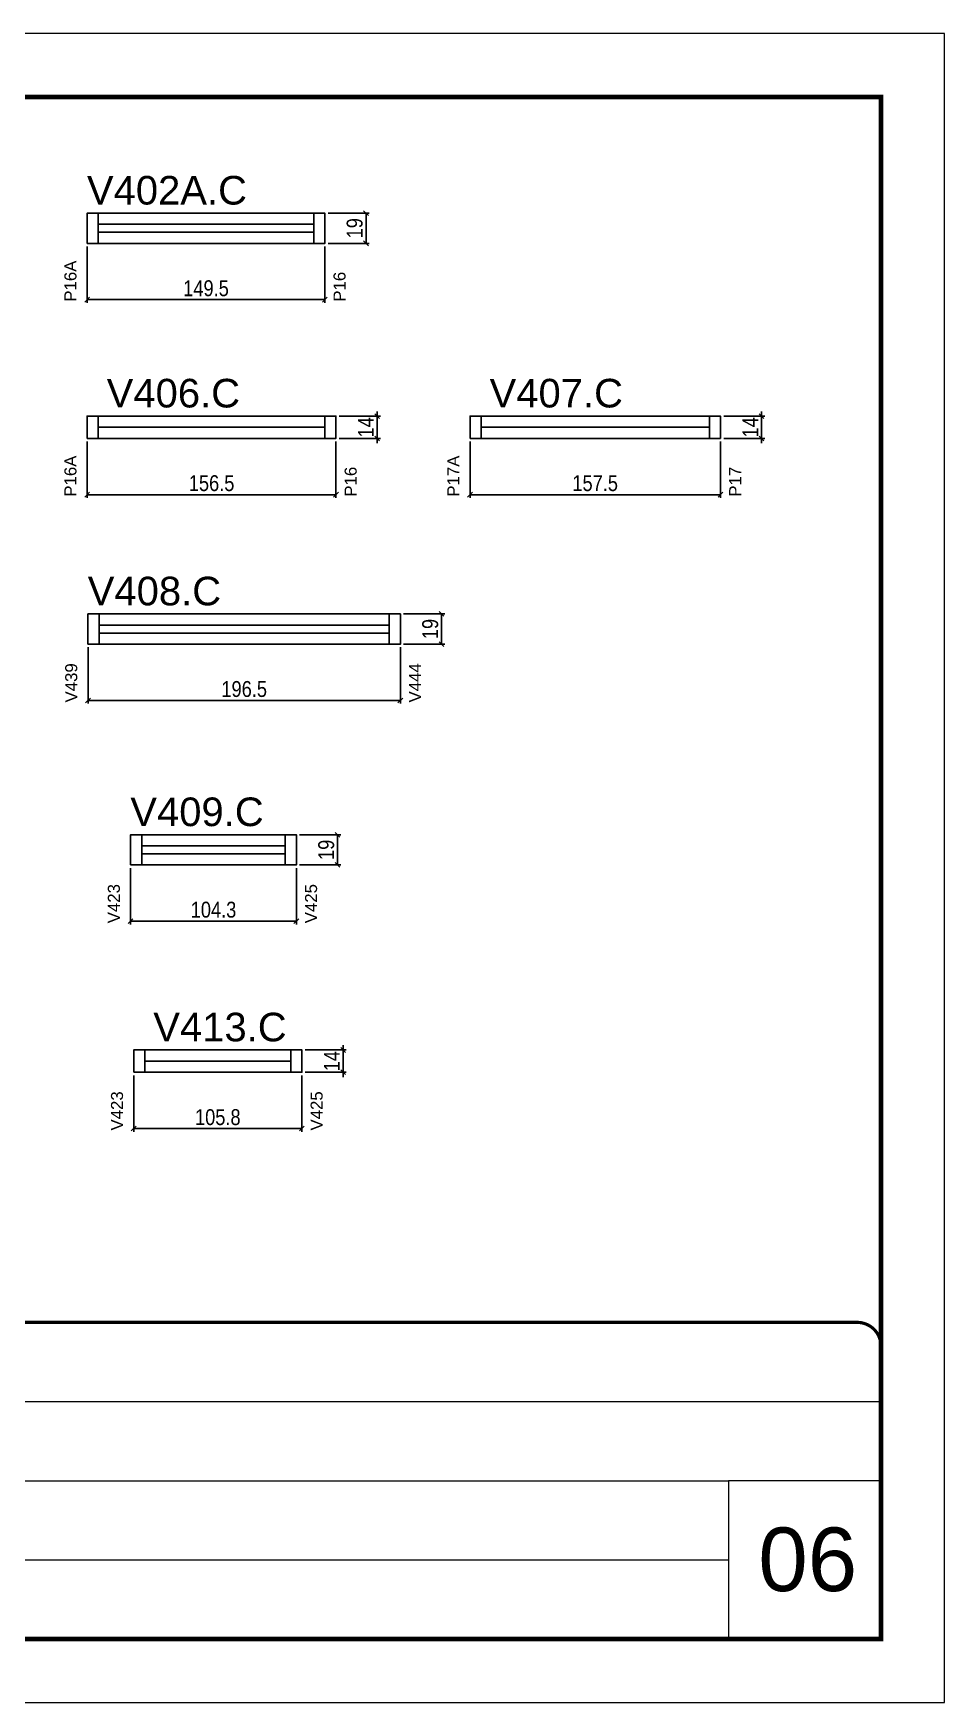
# Model space of a CAD drawing. Extents: x -3394 to 16474, y 3662 to 14397.
# Drawn here: x 6769 to 7342, y 12198 to 13248 of the extents above; entities that cross this region are included whole.
import ezdxf

# ---------------------------------------------------------------- set-up
doc = ezdxf.new("R2010")
doc.units = 0
doc.linetypes.add('CONTINUO', pattern=[0])
doc.linetypes.add('DASHED', pattern=[0.75, 0.5, -0.25])
doc.layers.get('0').update_dxf_attribs({"linetype": 'CONTINUOUS'})
doc.layers.get('Defpoints').update_dxf_attribs({"linetype": 'CONTINUOUS'})
for name, color, linetype, lineweight in [('CARIMBO', 255, 'CONTINUOUS', 9), ('Folhas', 255, 'CONTINUOUS', 9), ('SARRAFO DE PRESSAO', 251, 'DASHED', 9)]:
    doc.layers.add(name, color=color, linetype=linetype, lineweight=lineweight)
for name, color, linetype in [('COTA', 241, 'CONTINUOUS'), ('NOMENCLATURA', 7, 'CONTINUOUS'), ('Painéis', 200, 'CONTINUOUS'), ('SARR_2.2x7', 40, 'CONTINUOUS'), ('SARR_EDITAR', 141, 'CONTINUOUS')]:
    doc.layers.add(name, color=color, linetype=linetype)
doc.styles.add('ARIAL', font='arial.ttf')
doc.styles.add('COTA TECNICA', font='techl___.ttf', dxfattribs={"height": 10})
doc.dimstyles.new('PAINEL', dxfattribs={"dimtxt": 10, "dimasz": 3, "dimexe": 3, "dimexo": 3, "dimgap": 3, "dimtad": 1, "dimdec": 1, "dimzin": 12, "dimdsep": 46, "dimtxsty": 'COTA TECNICA', "dimblk1": 'OBLIQUE', "dimblk2": 'OBLIQUE', "dimsah": 1, "dimcen": 0.9, "dimclrd": 4, "dimclre": 4, "dimclrt": 240, "dimadec": 1, "dimazin": 3, "dimtfac": 1, "dimtdec": 1, "dimtmove": 0, "dimatfit": 3, "dimfxl": 1, "dimtolj": 1, "dimtzin": 12, "dimarcsym": 0})

# ---------------------------------------------------------------- blocks, each defined once
blk = doc.blocks.new('9999999999')
at = {"color": 30, "linetype": 'CONTINUO'}
for p, q in [((98564.6, 34379.6), (99584, 34379.6)), ((98564.6, 34329.8), (99488, 34329.8)), ((99584, 34329.8), (99488, 34329.8)), ((99488, 34329.8), (99488, 34230.2)), ((98564.6, 34280), (99488, 34280))]:
    blk.add_line(p, q, dxfattribs=at)
at = {"color": 30, "linetype": 'CONTINUO', "const_width": 2}
blk.add_lwpolyline([(99584, 34230.2), (99584, 34414.4, 0.414214), (99569, 34429.4), (98229, 34429.4, 0.414214), (98214, 34414.4), (98214, 34245.2, 0.414214), (98229, 34230.2), (99584, 34230.2)], format="xyb", dxfattribs=at)
at = {"layer": 'Folhas'}
blk.add_lwpolyline([(98139, 34190.2), (99624, 34190.2), (99624, 35240.2), (98139, 35240.2)], close=True, dxfattribs=at)
at = {"layer": 'Folhas', "color": 30, "const_width": 3}
blk.add_lwpolyline([(98214, 34230.2), (99584, 34230.2), (99584, 35200.2), (98214, 35200.2)], close=True, dxfattribs=at)
blk = doc.blocks.new('_Oblique')
at = {"color": 0, "linetype": 'ByBlock', "lineweight": -2}
blk.add_line((-0.5, -0.5), (0.5, 0.5), dxfattribs=at)
blk = doc.blocks.new('*D49')
at = {"layer": 'COTA', "color": 4, "linetype": 'Continuous', "lineweight": -2, "transparency": 16777216}
for p, q in [((6985.4, 13007.2), (6985.4, 13010.2)), ((6961.5, 13007.2), (6987.4, 13007.2)), ((6985.4, 13007.2), (6985.4, 12993.2)), ((6961.5, 12993.2), (6987.4, 12993.2)), ((6985.4, 12993.2), (6985.4, 12990.2))]:
    blk.add_line(p, q, dxfattribs=at)
at = {"layer": 'Defpoints', "color": 0, "linetype": 'Continuous', "transparency": 16777216}
for p in [(6959.5, 13007.2), (6959.5, 12993.2), (6985.4, 12993.2)]:
    blk.add_point(p, dxfattribs=at)
at = {"layer": 'COTA', "color": 4, "linetype": 'Continuous', "lineweight": -2, "transparency": 16777216, "xscale": 3, "yscale": 3, "zscale": 3}
for p, rotation in [((6985.4, 13007.2), 270), ((6985.4, 12993.2), 90)]:
    blk.add_blockref('_Oblique', p, dxfattribs=dict(at, rotation=rotation))
at = {"layer": 'COTA', "color": 240, "linetype": 'Continuous', "transparency": 16777216, "insert": (6978.3, 13000.2), "char_height": 10, "attachment_point": 5, "rotation": 90, "style": 'COTA TECNICA'}
blk.add_mtext('\\A1;14', dxfattribs=at)
blk = doc.blocks.new('*D50')
at = {"layer": 'COTA', "color": 4, "linetype": 'Continuous', "lineweight": -2, "transparency": 16777216}
for p, q in [((6803, 12991.2), (6803, 12955.8)), ((6959.5, 12991.2), (6959.5, 12955.8)), ((6959.5, 12957.8), (6803, 12957.8))]:
    blk.add_line(p, q, dxfattribs=at)
at = {"layer": 'Defpoints', "color": 0, "linetype": 'Continuous', "transparency": 16777216}
for p in [(6803, 12993.2), (6959.5, 12993.2), (6803, 12957.8)]:
    blk.add_point(p, dxfattribs=at)
at = {"layer": 'COTA', "color": 4, "linetype": 'Continuous', "lineweight": -2, "transparency": 16777216, "xscale": 3, "yscale": 3, "zscale": 3, "rotation": 180}
blk.add_blockref('_Oblique', (6803, 12957.8), dxfattribs=at)
at = {"layer": 'COTA', "color": 4, "linetype": 'Continuous', "lineweight": -2, "transparency": 16777216, "xscale": 3, "yscale": 3, "zscale": 3}
blk.add_blockref('_Oblique', (6959.5, 12957.8), dxfattribs=at)
at = {"layer": 'COTA', "color": 240, "linetype": 'Continuous', "transparency": 16777216, "insert": (6881.3, 12965), "char_height": 10, "attachment_point": 5, "style": 'COTA TECNICA'}
blk.add_mtext('\\A1;156.5', dxfattribs=at)
blk = doc.blocks.new('*D51')
at = {"layer": 'COTA', "color": 4, "linetype": 'Continuous', "lineweight": -2, "transparency": 16777216}
for p, q in [((7227.1, 13007.2), (7227.1, 13010.2)), ((7203.3, 13007.2), (7229.1, 13007.2)), ((7227.1, 13007.2), (7227.1, 12993.2)), ((7203.3, 12993.2), (7229.1, 12993.2)), ((7227.1, 12993.2), (7227.1, 12990.2))]:
    blk.add_line(p, q, dxfattribs=at)
at = {"layer": 'Defpoints', "color": 0, "linetype": 'Continuous', "transparency": 16777216}
for p in [(7201.3, 13007.2), (7201.3, 12993.2), (7227.1, 12993.2)]:
    blk.add_point(p, dxfattribs=at)
at = {"layer": 'COTA', "color": 4, "linetype": 'Continuous', "lineweight": -2, "transparency": 16777216, "xscale": 3, "yscale": 3, "zscale": 3}
for p, rotation in [((7227.1, 13007.2), 270), ((7227.1, 12993.2), 90)]:
    blk.add_blockref('_Oblique', p, dxfattribs=dict(at, rotation=rotation))
at = {"layer": 'COTA', "color": 240, "linetype": 'Continuous', "transparency": 16777216, "insert": (7220.1, 13000.2), "char_height": 10, "attachment_point": 5, "rotation": 90, "style": 'COTA TECNICA'}
blk.add_mtext('\\A1;14', dxfattribs=at)
blk = doc.blocks.new('*D52')
at = {"layer": 'COTA', "color": 4, "linetype": 'Continuous', "lineweight": -2, "transparency": 16777216}
for p, q in [((7043.8, 12991.2), (7043.8, 12955.8)), ((7201.3, 12991.2), (7201.3, 12955.8)), ((7201.3, 12957.8), (7043.8, 12957.8))]:
    blk.add_line(p, q, dxfattribs=at)
at = {"layer": 'Defpoints', "color": 0, "linetype": 'Continuous', "transparency": 16777216}
for p in [(7043.8, 12993.2), (7201.3, 12993.2), (7043.8, 12957.8)]:
    blk.add_point(p, dxfattribs=at)
at = {"layer": 'COTA', "color": 4, "linetype": 'Continuous', "lineweight": -2, "transparency": 16777216, "xscale": 3, "yscale": 3, "zscale": 3, "rotation": 180}
blk.add_blockref('_Oblique', (7043.8, 12957.8), dxfattribs=at)
at = {"layer": 'COTA', "color": 4, "linetype": 'Continuous', "lineweight": -2, "transparency": 16777216, "xscale": 3, "yscale": 3, "zscale": 3}
blk.add_blockref('_Oblique', (7201.3, 12957.8), dxfattribs=at)
at = {"layer": 'COTA', "color": 240, "linetype": 'Continuous', "transparency": 16777216, "insert": (7122.5, 12965), "char_height": 10, "attachment_point": 5, "style": 'COTA TECNICA'}
blk.add_mtext('\\A1;157.5', dxfattribs=at)
blk = doc.blocks.new('*D53')
at = {"layer": 'COTA', "color": 4, "linetype": 'Continuous', "lineweight": -2, "transparency": 16777216}
for p, q in [((7002, 12882.8), (7027.9, 12882.8)), ((7025.9, 12882.8), (7025.9, 12863.8)), ((7002, 12863.8), (7027.9, 12863.8))]:
    blk.add_line(p, q, dxfattribs=at)
at = {"layer": 'Defpoints', "color": 0, "linetype": 'Continuous', "transparency": 16777216}
for p in [(7000, 12882.8), (7000, 12863.8), (7025.9, 12863.8)]:
    blk.add_point(p, dxfattribs=at)
at = {"layer": 'COTA', "color": 4, "linetype": 'Continuous', "lineweight": -2, "transparency": 16777216, "xscale": 3, "yscale": 3, "zscale": 3}
for p, rotation in [((7025.9, 12882.8), 90), ((7025.9, 12863.8), 270)]:
    blk.add_blockref('_Oblique', p, dxfattribs=dict(at, rotation=rotation))
at = {"layer": 'COTA', "color": 240, "linetype": 'Continuous', "transparency": 16777216, "insert": (7018.8, 12873.3), "char_height": 10, "attachment_point": 5, "rotation": 90, "style": 'COTA TECNICA'}
blk.add_mtext('\\A1;19', dxfattribs=at)
blk = doc.blocks.new('*D54')
at = {"layer": 'COTA', "color": 4, "linetype": 'Continuous', "lineweight": -2, "transparency": 16777216}
for p, q in [((6803.6, 12861.8), (6803.6, 12826.4)), ((7000, 12861.8), (7000, 12826.4)), ((7000, 12828.4), (6803.6, 12828.4))]:
    blk.add_line(p, q, dxfattribs=at)
at = {"layer": 'Defpoints', "color": 0, "linetype": 'Continuous', "transparency": 16777216}
for p in [(6803.6, 12863.8), (7000, 12863.8), (6803.6, 12828.4)]:
    blk.add_point(p, dxfattribs=at)
at = {"layer": 'COTA', "color": 4, "linetype": 'Continuous', "lineweight": -2, "transparency": 16777216, "xscale": 3, "yscale": 3, "zscale": 3, "rotation": 180}
blk.add_blockref('_Oblique', (6803.6, 12828.4), dxfattribs=at)
at = {"layer": 'COTA', "color": 4, "linetype": 'Continuous', "lineweight": -2, "transparency": 16777216, "xscale": 3, "yscale": 3, "zscale": 3}
blk.add_blockref('_Oblique', (7000, 12828.4), dxfattribs=at)
at = {"layer": 'COTA', "color": 240, "linetype": 'Continuous', "transparency": 16777216, "insert": (6901.8, 12835.5), "char_height": 10, "attachment_point": 5, "style": 'COTA TECNICA'}
blk.add_mtext('\\A1;196.5', dxfattribs=at)
blk = doc.blocks.new('*D55')
at = {"layer": 'COTA', "color": 4, "linetype": 'Continuous', "lineweight": -2, "transparency": 16777216}
for p, q in [((6936.6, 12743.9), (6962.5, 12743.9)), ((6960.5, 12743.9), (6960.5, 12724.9)), ((6936.6, 12724.9), (6962.5, 12724.9))]:
    blk.add_line(p, q, dxfattribs=at)
at = {"layer": 'Defpoints', "color": 0, "linetype": 'Continuous', "transparency": 16777216}
for p in [(6934.6, 12743.9), (6934.6, 12724.9), (6960.5, 12724.9)]:
    blk.add_point(p, dxfattribs=at)
at = {"layer": 'COTA', "color": 4, "linetype": 'Continuous', "lineweight": -2, "transparency": 16777216, "xscale": 3, "yscale": 3, "zscale": 3}
for p, rotation in [((6960.5, 12743.9), 90), ((6960.5, 12724.9), 270)]:
    blk.add_blockref('_Oblique', p, dxfattribs=dict(at, rotation=rotation))
at = {"layer": 'COTA', "color": 240, "linetype": 'Continuous', "transparency": 16777216, "insert": (6953.4, 12734.4), "char_height": 10, "attachment_point": 5, "rotation": 90, "style": 'COTA TECNICA'}
blk.add_mtext('\\A1;19', dxfattribs=at)
blk = doc.blocks.new('*D56')
at = {"layer": 'COTA', "color": 4, "linetype": 'Continuous', "lineweight": -2, "transparency": 16777216}
for p, q in [((6830.3, 12722.9), (6830.3, 12687.5)), ((6934.6, 12722.9), (6934.6, 12687.5)), ((6934.6, 12689.5), (6830.3, 12689.5))]:
    blk.add_line(p, q, dxfattribs=at)
at = {"layer": 'Defpoints', "color": 0, "linetype": 'Continuous', "transparency": 16777216}
for p in [(6830.3, 12724.9), (6934.6, 12724.9), (6830.3, 12689.5)]:
    blk.add_point(p, dxfattribs=at)
at = {"layer": 'COTA', "color": 4, "linetype": 'Continuous', "lineweight": -2, "transparency": 16777216, "xscale": 3, "yscale": 3, "zscale": 3, "rotation": 180}
blk.add_blockref('_Oblique', (6830.3, 12689.5), dxfattribs=at)
at = {"layer": 'COTA', "color": 4, "linetype": 'Continuous', "lineweight": -2, "transparency": 16777216, "xscale": 3, "yscale": 3, "zscale": 3}
blk.add_blockref('_Oblique', (6934.6, 12689.5), dxfattribs=at)
at = {"layer": 'COTA', "color": 240, "linetype": 'Continuous', "transparency": 16777216, "insert": (6882.5, 12696.7), "char_height": 10, "attachment_point": 5, "style": 'COTA TECNICA'}
blk.add_mtext('\\A1;104.3', dxfattribs=at)
blk = doc.blocks.new('*D74')
at = {"layer": 'COTA', "color": 4, "linetype": 'Continuous', "lineweight": -2, "transparency": 16777216}
for p, q in [((6964, 12608.5), (6964, 12611.5)), ((6940.1, 12608.5), (6966, 12608.5)), ((6964, 12608.5), (6964, 12594.5)), ((6940.1, 12594.5), (6966, 12594.5)), ((6964, 12594.5), (6964, 12591.5))]:
    blk.add_line(p, q, dxfattribs=at)
at = {"layer": 'Defpoints', "color": 0, "linetype": 'Continuous', "transparency": 16777216}
for p in [(6938.1, 12608.5), (6938.1, 12594.5), (6964, 12594.5)]:
    blk.add_point(p, dxfattribs=at)
at = {"layer": 'COTA', "color": 4, "linetype": 'Continuous', "lineweight": -2, "transparency": 16777216, "xscale": 3, "yscale": 3, "zscale": 3}
for p, rotation in [((6964, 12608.5), 270), ((6964, 12594.5), 90)]:
    blk.add_blockref('_Oblique', p, dxfattribs=dict(at, rotation=rotation))
at = {"layer": 'COTA', "color": 240, "linetype": 'Continuous', "transparency": 16777216, "insert": (6956.9, 12601.5), "char_height": 10, "attachment_point": 5, "rotation": 90, "style": 'COTA TECNICA'}
blk.add_mtext('\\A1;14', dxfattribs=at)
blk = doc.blocks.new('*D75')
at = {"layer": 'COTA', "color": 4, "linetype": 'Continuous', "lineweight": -2, "transparency": 16777216}
for p, q in [((6832.3, 12592.5), (6832.3, 12557.1)), ((6938.1, 12592.5), (6938.1, 12557.1)), ((6938.1, 12559.1), (6832.3, 12559.1))]:
    blk.add_line(p, q, dxfattribs=at)
at = {"layer": 'Defpoints', "color": 0, "linetype": 'Continuous', "transparency": 16777216}
for p in [(6832.3, 12594.5), (6938.1, 12594.5), (6832.3, 12559.1)]:
    blk.add_point(p, dxfattribs=at)
at = {"layer": 'COTA', "color": 4, "linetype": 'Continuous', "lineweight": -2, "transparency": 16777216, "xscale": 3, "yscale": 3, "zscale": 3, "rotation": 180}
blk.add_blockref('_Oblique', (6832.3, 12559.1), dxfattribs=at)
at = {"layer": 'COTA', "color": 4, "linetype": 'Continuous', "lineweight": -2, "transparency": 16777216, "xscale": 3, "yscale": 3, "zscale": 3}
blk.add_blockref('_Oblique', (6938.1, 12559.1), dxfattribs=at)
at = {"layer": 'COTA', "color": 240, "linetype": 'Continuous', "transparency": 16777216, "insert": (6885.2, 12566.2), "char_height": 10, "attachment_point": 5, "style": 'COTA TECNICA'}
blk.add_mtext('\\A1;105.8', dxfattribs=at)
blk = doc.blocks.new('*D295')
at = {"layer": 'COTA', "color": 4, "linetype": 'Continuous', "lineweight": -2, "transparency": 16777216}
for p, q in [((6954.5, 13134.9), (6980.4, 13134.9)), ((6978.4, 13134.9), (6978.4, 13115.9)), ((6954.5, 13115.9), (6980.4, 13115.9))]:
    blk.add_line(p, q, dxfattribs=at)
at = {"layer": 'Defpoints', "color": 0, "linetype": 'Continuous', "transparency": 16777216}
for p in [(6952.5, 13134.9), (6952.5, 13115.9), (6978.4, 13115.9)]:
    blk.add_point(p, dxfattribs=at)
at = {"layer": 'COTA', "color": 4, "linetype": 'Continuous', "lineweight": -2, "transparency": 16777216, "xscale": 3, "yscale": 3, "zscale": 3}
for p, rotation in [((6978.4, 13134.9), 90), ((6978.4, 13115.9), 270)]:
    blk.add_blockref('_Oblique', p, dxfattribs=dict(at, rotation=rotation))
at = {"layer": 'COTA', "color": 240, "linetype": 'Continuous', "transparency": 16777216, "insert": (6971.3, 13125.4), "char_height": 10, "attachment_point": 5, "rotation": 90, "style": 'COTA TECNICA'}
blk.add_mtext('\\A1;19', dxfattribs=at)
blk = doc.blocks.new('*D296')
at = {"layer": 'COTA', "color": 4, "linetype": 'Continuous', "lineweight": -2, "transparency": 16777216}
for p, q in [((6803, 13113.9), (6803, 13078.5)), ((6952.5, 13113.9), (6952.5, 13078.5)), ((6952.5, 13080.5), (6803, 13080.5))]:
    blk.add_line(p, q, dxfattribs=at)
at = {"layer": 'Defpoints', "color": 0, "linetype": 'Continuous', "transparency": 16777216}
for p in [(6803, 13115.9), (6952.5, 13115.9), (6803, 13080.5)]:
    blk.add_point(p, dxfattribs=at)
at = {"layer": 'COTA', "color": 4, "linetype": 'Continuous', "lineweight": -2, "transparency": 16777216, "xscale": 3, "yscale": 3, "zscale": 3, "rotation": 180}
blk.add_blockref('_Oblique', (6803, 13080.5), dxfattribs=at)
at = {"layer": 'COTA', "color": 4, "linetype": 'Continuous', "lineweight": -2, "transparency": 16777216, "xscale": 3, "yscale": 3, "zscale": 3}
blk.add_blockref('_Oblique', (6952.5, 13080.5), dxfattribs=at)
at = {"layer": 'COTA', "color": 240, "linetype": 'Continuous', "transparency": 16777216, "insert": (6877.8, 13087.6), "char_height": 10, "attachment_point": 5, "style": 'COTA TECNICA'}
blk.add_mtext('\\A1;149.5', dxfattribs=at)

msp = doc.modelspace()

# ---------------------------------------------------------------- linework, layer by layer
at = {"layer": 'Painéis', "linetype": 'Continuous'}
for points in [[(6803.05, 13115.87), (6952.51, 13115.87), (6952.51, 13134.87), (6803.05, 13134.87)], [(6803.04, 12993.22), (6959.51, 12993.22), (6959.51, 13007.22), (6803.04, 13007.22)], [(7043.81, 12993.22), (7201.28, 12993.22), (7201.28, 13007.22), (7043.81, 13007.22)], [(6803.56, 12863.76), (7000.02, 12863.76), (7000.02, 12882.76), (6803.56, 12882.76)], [(6830.34, 12724.88), (6934.61, 12724.88), (6934.61, 12743.88), (6830.34, 12743.88)], [(6832.34, 12594.5), (6938.1, 12594.5), (6938.1, 12608.5), (6832.34, 12608.5)]]:
    msp.add_lwpolyline(points, close=True, dxfattribs=at)
at = {"layer": 'SARR_2.2x7', "ltscale": 25}
for p, q in [((6810.05, 13134.87), (6810.05, 13115.87)), ((6945.51, 13127.87), (6810.05, 13127.87)), ((6945.51, 13115.87), (6945.51, 13134.87)), ((6810.05, 13122.87), (6945.51, 13122.87)), ((6810.04, 13007.22), (6810.04, 12993.22)), ((6952.51, 12993.22), (6952.51, 13007.22)), ((7050.81, 13007.22), (7050.81, 12993.22)), ((7194.28, 12993.22), (7194.28, 13007.22)), ((6810.56, 12882.76), (6810.56, 12863.76)), ((6993.02, 12875.76), (6810.56, 12875.76)), ((6993.02, 12863.76), (6993.02, 12882.76)), ((6810.56, 12870.76), (6993.02, 12870.76)), ((6837.34, 12743.88), (6837.34, 12724.88)), ((6927.61, 12736.88), (6837.34, 12736.88)), ((6927.61, 12724.88), (6927.61, 12743.88)), ((6837.34, 12731.88), (6927.61, 12731.88)), ((6839.34, 12608.5), (6839.34, 12594.5)), ((6931.1, 12594.5), (6931.1, 12608.5))]:
    msp.add_line(p, q, dxfattribs=at)
at = {"layer": 'SARR_EDITAR', "linetype": 'Continuous'}
for p, q in [((6952.51, 13000.22), (6810.04, 13000.22)), ((7194.28, 13000.22), (7050.81, 13000.22)), ((6931.1, 12601.5), (6839.34, 12601.5))]:
    msp.add_line(p, q, dxfattribs=at)

# ---------------------------------------------------------------- block references
at = {"layer": 'SARRAFO DE PRESSAO', "color": 6, "linetype": 'ByBlock'}
msp.add_blockref('9999999999', (-92281.77, -21992.23), dxfattribs=at)

# ---------------------------------------------------------------- texts
at = {"layer": 'CARIMBO', "style": 'ARIAL'}
msp.add_text('06', height=40, dxfattribs=at).set_placement((7225.07, 12268.12))
at = {"layer": 'NOMENCLATURA', "linetype": 'Continuous', "style": 'ARIAL'}
for s, p in [('V402A.C', (6802.9, 13140.31)), ('V406.C', (6815.33, 13012.67)), ('V407.C', (7056.1, 13012.67)), ('V408.C', (6803.41, 12888.2)), ('V409.C', (6830.19, 12749.32)), ('V413.C', (6844.63, 12613.94))]:
    msp.add_text(s, height=18, dxfattribs=at).set_placement(p)
for s, p in [('P16A', (6796.31, 13079.2)), ('P16', (6965.53, 13079.2)), ('P16A', (6796.31, 12956.55)), ('P17A', (7037.08, 12956.55)), ('P16', (6972.52, 12956.55)), ('P17', (7214.29, 12956.55)), ('V439', (6796.82, 12827.08)), ('V444', (7013.04, 12827.08)), ('V423', (6823.61, 12688.2)), ('V425', (6947.62, 12688.2)), ('V423', (6825.6, 12557.83)), ('V425', (6951.12, 12557.83))]:
    msp.add_text(s, height=7.567, rotation=90, dxfattribs=at).set_placement(p)

# ---------------------------------------------------------------- dimensions: what is measured, and where the dimension line sits
at = {"layer": 'COTA', "linetype": 'Continuous'}
for base, p1, p2, picture, middle in [((6978.38, 13115.87), (6952.51, 13134.87), (6952.51, 13115.87), '*D295', (6971.29, 13125.37)), ((6985.37, 12993.22), (6959.51, 13007.22), (6959.51, 12993.22), '*D49', (6978.3, 13000.22)), ((7227.15, 12993.22), (7201.28, 13007.22), (7201.28, 12993.22), '*D51', (7220.07, 13000.22)), ((7025.89, 12863.76), (7000.02, 12882.76), (7000.02, 12863.76), '*D53', (7018.8, 12873.26)), ((6960.47, 12724.88), (6934.61, 12743.88), (6934.61, 12724.88), '*D55', (6953.39, 12734.38)), ((6963.97, 12594.5), (6938.1, 12608.5), (6938.1, 12594.5), '*D74', (6956.9, 12601.5))]:
    dim = msp.add_linear_dim(base=base, p1=p1, p2=p2, angle=90, dimstyle='PAINEL', override={"dimexe": 2, "dimexo": 2, "dimgap": 2, "dimadec": 8, "dimtix": 1, "dimatfit": 2, "dimldrblk": 'Oblique'}, dxfattribs=at)
    dim.commit()
    dim.dimension.update_dxf_attribs({"geometry": picture, "text_midpoint": middle})
for base, p1, p2, picture, middle in [((6803.05, 13080.49), (6952.51, 13115.87), (6803.05, 13115.87), '*D296', (6877.78, 13087.63)), ((6803.04, 12957.84), (6959.51, 12993.22), (6803.04, 12993.22), '*D50', (6881.27, 12964.95)), ((7043.81, 12957.84), (7201.28, 12993.22), (7043.81, 12993.22), '*D52', (7122.55, 12964.95)), ((6803.56, 12828.38), (7000.02, 12863.76), (6803.56, 12863.76), '*D54', (6901.79, 12835.51)), ((6830.34, 12689.5), (6934.61, 12724.88), (6830.34, 12724.88), '*D56', (6882.47, 12696.71)), ((6832.34, 12559.12), (6938.1, 12594.5), (6832.34, 12594.5), '*D75', (6885.22, 12566.25))]:
    dim = msp.add_linear_dim(base=base, p1=p1, p2=p2, dimstyle='PAINEL', override={"dimexe": 2, "dimexo": 2, "dimgap": 2, "dimadec": 8, "dimtix": 1, "dimatfit": 2, "dimldrblk": 'Oblique'}, dxfattribs=at)
    dim.commit()
    dim.dimension.update_dxf_attribs({"geometry": picture, "text_midpoint": middle})

doc.saveas('drawing.dxf')
